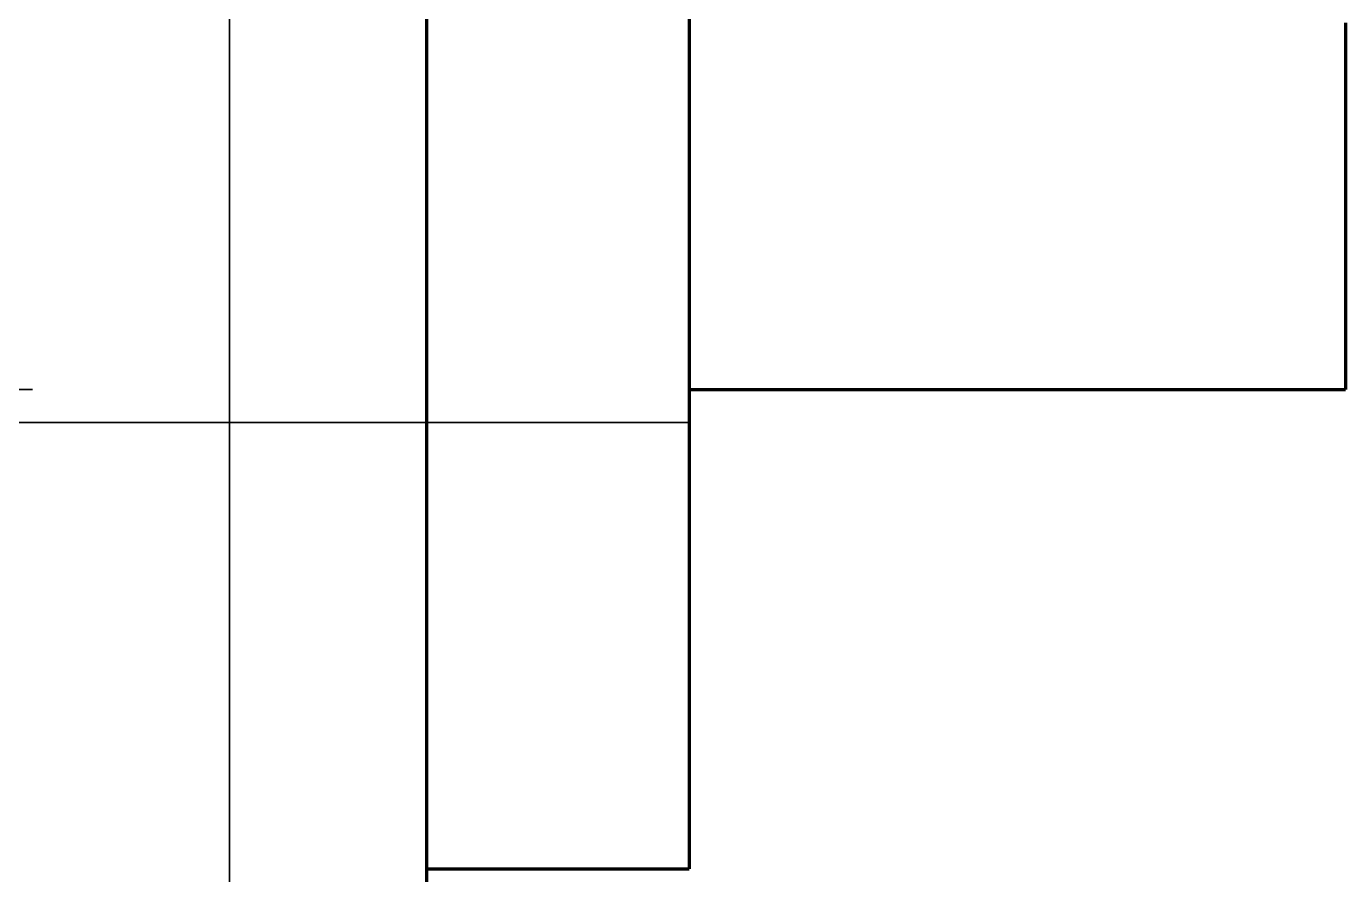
# Model space of a CAD drawing. Header units: millimetres. Extents: x 0 to 2382, y 0 to 420.
# Drawn here: x 186.991 to 189, y 121.991 to 123.283 of the extents above; entities that cross this region are included whole.
import ezdxf

# ---------------------------------------------------------------- set-up
doc = ezdxf.new("R2010")
doc.units = ezdxf.units.MM
doc.linetypes.add('IRAM-E-TRAZOS', pattern=[5, 4, -1])
doc.layers.add('01-VISIBLE', color=7, linetype='CONTINUOUS', lineweight=70)
doc.layers.add('02-OCULTA', color=4, linetype='IRAM-E-TRAZOS', lineweight=35)

msp = doc.modelspace()

# ---------------------------------------------------------------- linework, layer by layer
at = {"layer": '01-VISIBLE'}
for p, q in [((188, 122.73), (189, 122.73)), ((187.6, 122), (188, 122))]:
    msp.add_line(p, q, dxfattribs=at)
for points in [[(187.6, 123.3), (187.6, 123.25), (187.6, 123.2), (187.6, 123.15), (187.6, 123.1), (187.6, 123.05), (187.6, 123), (187.6, 122.95), (187.6, 122.9), (187.6, 122.85), (187.6, 122.8), (187.6, 122.75), (187.6, 122.7), (187.6, 122.65), (187.6, 122.6), (187.6, 122.55), (187.6, 122.5), (187.6, 122.45), (187.6, 122.4), (187.6, 122.35), (187.6, 122.3), (187.6, 122.25), (187.6, 122.2), (187.6, 122.15), (187.6, 122.1), (187.6, 122.05), (187.6, 122), (187.6, 121.95)], [(188, 123.3), (188, 123.25), (188, 123.2), (188, 123.15), (188, 123.1), (188, 123.05), (188, 123), (188, 122.95), (188, 122.9), (188, 122.85), (188, 122.8), (188, 122.75), (188, 122.7), (188, 122.65), (188, 122.6), (188, 122.55), (188, 122.5), (188, 122.45), (188, 122.4), (188, 122.35), (188, 122.3), (188, 122.25), (188, 122.2), (188, 122.15), (188, 122.1), (188, 122.05), (188, 122)], [(189, 123.2888), (189, 123.238), (189, 123.1872), (189, 123.1364), (189, 123.0856), (189, 123.0348), (189, 122.984), (189, 122.9332), (189, 122.8824), (189, 122.8316), (189, 122.7808), (189, 122.73)]]:
    msp.add_lwpolyline(points, dxfattribs=at)
at = {"layer": '02-OCULTA'}
for p, q in [((138, 122.73), (188, 122.73)), ((181.6, 122.68), (187.6, 122.68)), ((187.6, 122.68), (188, 122.68))]:
    msp.add_line(p, q, dxfattribs=at)
for points in [[(187.3, 121.954), (187.3, 122.016), (187.3, 122.078), (187.3, 122.14), (187.3, 122.202), (187.3, 122.264), (187.3, 122.326), (187.3, 122.388), (187.3, 122.45), (187.3, 122.512), (187.3, 122.574), (187.3, 122.636), (187.3, 122.698), (187.3, 122.76), (187.3, 122.822), (187.3, 122.884), (187.3, 122.946), (187.3, 123.008), (187.3, 123.07), (187.3, 123.132), (187.3, 123.194), (187.3, 123.256), (187.3, 123.318)], [(187.3, 121.984), (187.3, 122.047), (187.3, 122.11), (187.3, 122.173), (187.3, 122.236), (187.3, 122.299), (187.3, 122.362), (187.3, 122.425), (187.3, 122.488), (187.3, 122.551), (187.3, 122.614), (187.3, 122.677), (187.3, 122.74), (187.3, 122.803), (187.3, 122.866), (187.3, 122.929), (187.3, 122.992), (187.3, 123.055), (187.3, 123.118), (187.3, 123.181), (187.3, 123.244), (187.3, 123.307)], [(187.6, 121.984), (187.6, 122.047), (187.6, 122.11), (187.6, 122.173), (187.6, 122.236), (187.6, 122.299), (187.6, 122.362), (187.6, 122.425), (187.6, 122.488), (187.6, 122.551), (187.6, 122.614), (187.6, 122.677), (187.6, 122.74), (187.6, 122.803), (187.6, 122.866), (187.6, 122.929), (187.6, 122.992), (187.6, 123.055), (187.6, 123.118), (187.6, 123.181), (187.6, 123.244), (187.6, 123.307)], [(187.3, 123.3), (187.3, 123.25), (187.3, 123.2), (187.3, 123.15), (187.3, 123.1), (187.3, 123.05), (187.3, 123), (187.3, 122.95), (187.3, 122.9), (187.3, 122.85), (187.3, 122.8), (187.3, 122.75), (187.3, 122.7), (187.3, 122.65), (187.3, 122.6), (187.3, 122.55), (187.3, 122.5), (187.3, 122.45), (187.3, 122.4), (187.3, 122.35), (187.3, 122.3), (187.3, 122.25), (187.3, 122.2), (187.3, 122.15), (187.3, 122.1), (187.3, 122.05), (187.3, 122), (187.3, 121.95)], [(187.3, 123.3), (187.3, 123.25), (187.3, 123.2), (187.3, 123.15), (187.3, 123.1), (187.3, 123.05), (187.3, 123), (187.3, 122.95), (187.3, 122.9), (187.3, 122.85), (187.3, 122.8), (187.3, 122.75), (187.3, 122.7), (187.3, 122.65), (187.3, 122.6), (187.3, 122.55), (187.3, 122.5), (187.3, 122.45), (187.3, 122.4), (187.3, 122.35), (187.3, 122.3), (187.3, 122.25), (187.3, 122.2), (187.3, 122.15), (187.3, 122.1), (187.3, 122.05), (187.3, 122), (187.3, 121.95)], [(187.6, 121.9875), (187.6, 122.075), (187.6, 122.1625), (187.6, 122.25), (187.6, 122.3375), (187.6, 122.425), (187.6, 122.5125), (187.6, 122.6), (187.6, 122.6875), (187.6, 122.775), (187.6, 122.8625), (187.6, 122.95), (187.6, 123.0375), (187.6, 123.125), (187.6, 123.2125), (187.6, 123.3)], [(187.6, 123.3), (187.6, 123.25), (187.6, 123.2), (187.6, 123.15), (187.6, 123.1), (187.6, 123.05), (187.6, 123), (187.6, 122.95), (187.6, 122.9), (187.6, 122.85), (187.6, 122.8), (187.6, 122.75), (187.6, 122.7), (187.6, 122.65), (187.6, 122.6), (187.6, 122.55), (187.6, 122.5), (187.6, 122.45), (187.6, 122.4), (187.6, 122.35), (187.6, 122.3), (187.6, 122.25), (187.6, 122.2), (187.6, 122.15), (187.6, 122.1), (187.6, 122.05), (187.6, 122), (187.6, 121.95)], [(187.6, 123.3), (187.6, 123.25), (187.6, 123.2), (187.6, 123.15), (187.6, 123.1), (187.6, 123.05), (187.6, 123), (187.6, 122.95), (187.6, 122.9), (187.6, 122.85), (187.6, 122.8), (187.6, 122.75), (187.6, 122.7), (187.6, 122.65), (187.6, 122.6), (187.6, 122.55), (187.6, 122.5), (187.6, 122.45), (187.6, 122.4), (187.6, 122.35), (187.6, 122.3), (187.6, 122.25), (187.6, 122.2), (187.6, 122.15), (187.6, 122.1), (187.6, 122.05), (187.6, 122)], [(187.6, 122), (187.6, 122.05), (187.6, 122.1), (187.6, 122.15), (187.6, 122.2), (187.6, 122.25), (187.6, 122.3), (187.6, 122.35), (187.6, 122.4), (187.6, 122.45), (187.6, 122.5), (187.6, 122.55), (187.6, 122.6), (187.6, 122.65), (187.6, 122.7), (187.6, 122.75), (187.6, 122.8), (187.6, 122.85), (187.6, 122.9), (187.6, 122.95), (187.6, 123), (187.6, 123.05), (187.6, 123.1), (187.6, 123.15), (187.6, 123.2), (187.6, 123.25), (187.6, 123.3)], [(187.6, 123.2953), (187.6, 123.2449), (187.6, 123.1946), (187.6, 123.1442), (187.6, 123.0939), (187.6, 123.0436), (187.6, 122.9932), (187.6, 122.9429), (187.6, 122.8925), (187.6, 122.8422), (187.6, 122.7919), (187.6, 122.7415), (187.6, 122.6912), (187.6, 122.6408), (187.6, 122.5905), (187.6, 122.5402), (187.6, 122.4898), (187.6, 122.4395), (187.6, 122.3892), (187.6, 122.3388), (187.6, 122.2885), (187.6, 122.2381), (187.6, 122.1878), (187.6, 122.1375), (187.6, 122.0871), (187.6, 122.0368), (187.6, 121.9864)], [(187.6, 121.9864), (187.6, 122.0368), (187.6, 122.0871), (187.6, 122.1375), (187.6, 122.1878), (187.6, 122.2381), (187.6, 122.2885), (187.6, 122.3388), (187.6, 122.3892), (187.6, 122.4395), (187.6, 122.4898), (187.6, 122.5402), (187.6, 122.5905), (187.6, 122.6408), (187.6, 122.6912), (187.6, 122.7415), (187.6, 122.7919), (187.6, 122.8422), (187.6, 122.8925), (187.6, 122.9429), (187.6, 122.9932), (187.6, 123.0436), (187.6, 123.0939), (187.6, 123.1442), (187.6, 123.1946), (187.6, 123.2449), (187.6, 123.2953)], [(187.6, 123.2892), (187.6, 123.2385), (187.6, 123.1877), (187.6, 123.1369), (187.6, 123.0862), (187.6, 123.0354), (187.6, 122.9846), (187.6, 122.9338), (187.6, 122.8831), (187.6, 122.8323), (187.6, 122.7815), (187.6, 122.7308), (187.6, 122.68)], [(187.6, 122.68), (187.6, 122.7308), (187.6, 122.7815), (187.6, 122.8323), (187.6, 122.8831), (187.6, 122.9338), (187.6, 122.9846), (187.6, 123.0354), (187.6, 123.0862), (187.6, 123.1369), (187.6, 123.1877), (187.6, 123.2385), (187.6, 123.2892)], [(187.6, 123.2892), (187.6, 123.2385), (187.6, 123.1877), (187.6, 123.1369), (187.6, 123.0862), (187.6, 123.0354), (187.6, 122.9846), (187.6, 122.9338), (187.6, 122.8831), (187.6, 122.8323), (187.6, 122.7815), (187.6, 122.7308), (187.6, 122.68)], [(187.6, 122.68), (187.6, 122.7308), (187.6, 122.7815), (187.6, 122.8323), (187.6, 122.8831), (187.6, 122.9338), (187.6, 122.9846), (187.6, 123.0354), (187.6, 123.0862), (187.6, 123.1369), (187.6, 123.1877), (187.6, 123.2385), (187.6, 123.2892)], [(188, 122), (188, 122.05), (188, 122.1), (188, 122.15), (188, 122.2), (188, 122.25), (188, 122.3), (188, 122.35), (188, 122.4), (188, 122.45), (188, 122.5), (188, 122.55), (188, 122.6), (188, 122.65), (188, 122.7), (188, 122.75), (188, 122.8), (188, 122.85), (188, 122.9), (188, 122.95), (188, 123), (188, 123.05), (188, 123.1), (188, 123.15), (188, 123.2), (188, 123.25), (188, 123.3)], [(188, 123.2892), (188, 123.2385), (188, 123.1877), (188, 123.1369), (188, 123.0862), (188, 123.0354), (188, 122.9846), (188, 122.9338), (188, 122.8831), (188, 122.8323), (188, 122.7815), (188, 122.7308), (188, 122.68)], [(188, 122.68), (188, 122.7308), (188, 122.7815), (188, 122.8323), (188, 122.8831), (188, 122.9338), (188, 122.9846), (188, 123.0354), (188, 123.0862), (188, 123.1369), (188, 123.1877), (188, 123.2385), (188, 123.2892)], [(189, 122.73), (189, 122.7808), (189, 122.8316), (189, 122.8824), (189, 122.9332), (189, 122.984), (189, 123.0348), (189, 123.0856), (189, 123.1364), (189, 123.1872), (189, 123.238), (189, 123.2888)]]:
    msp.add_lwpolyline(points, dxfattribs=at)

doc.saveas('drawing.dxf')
